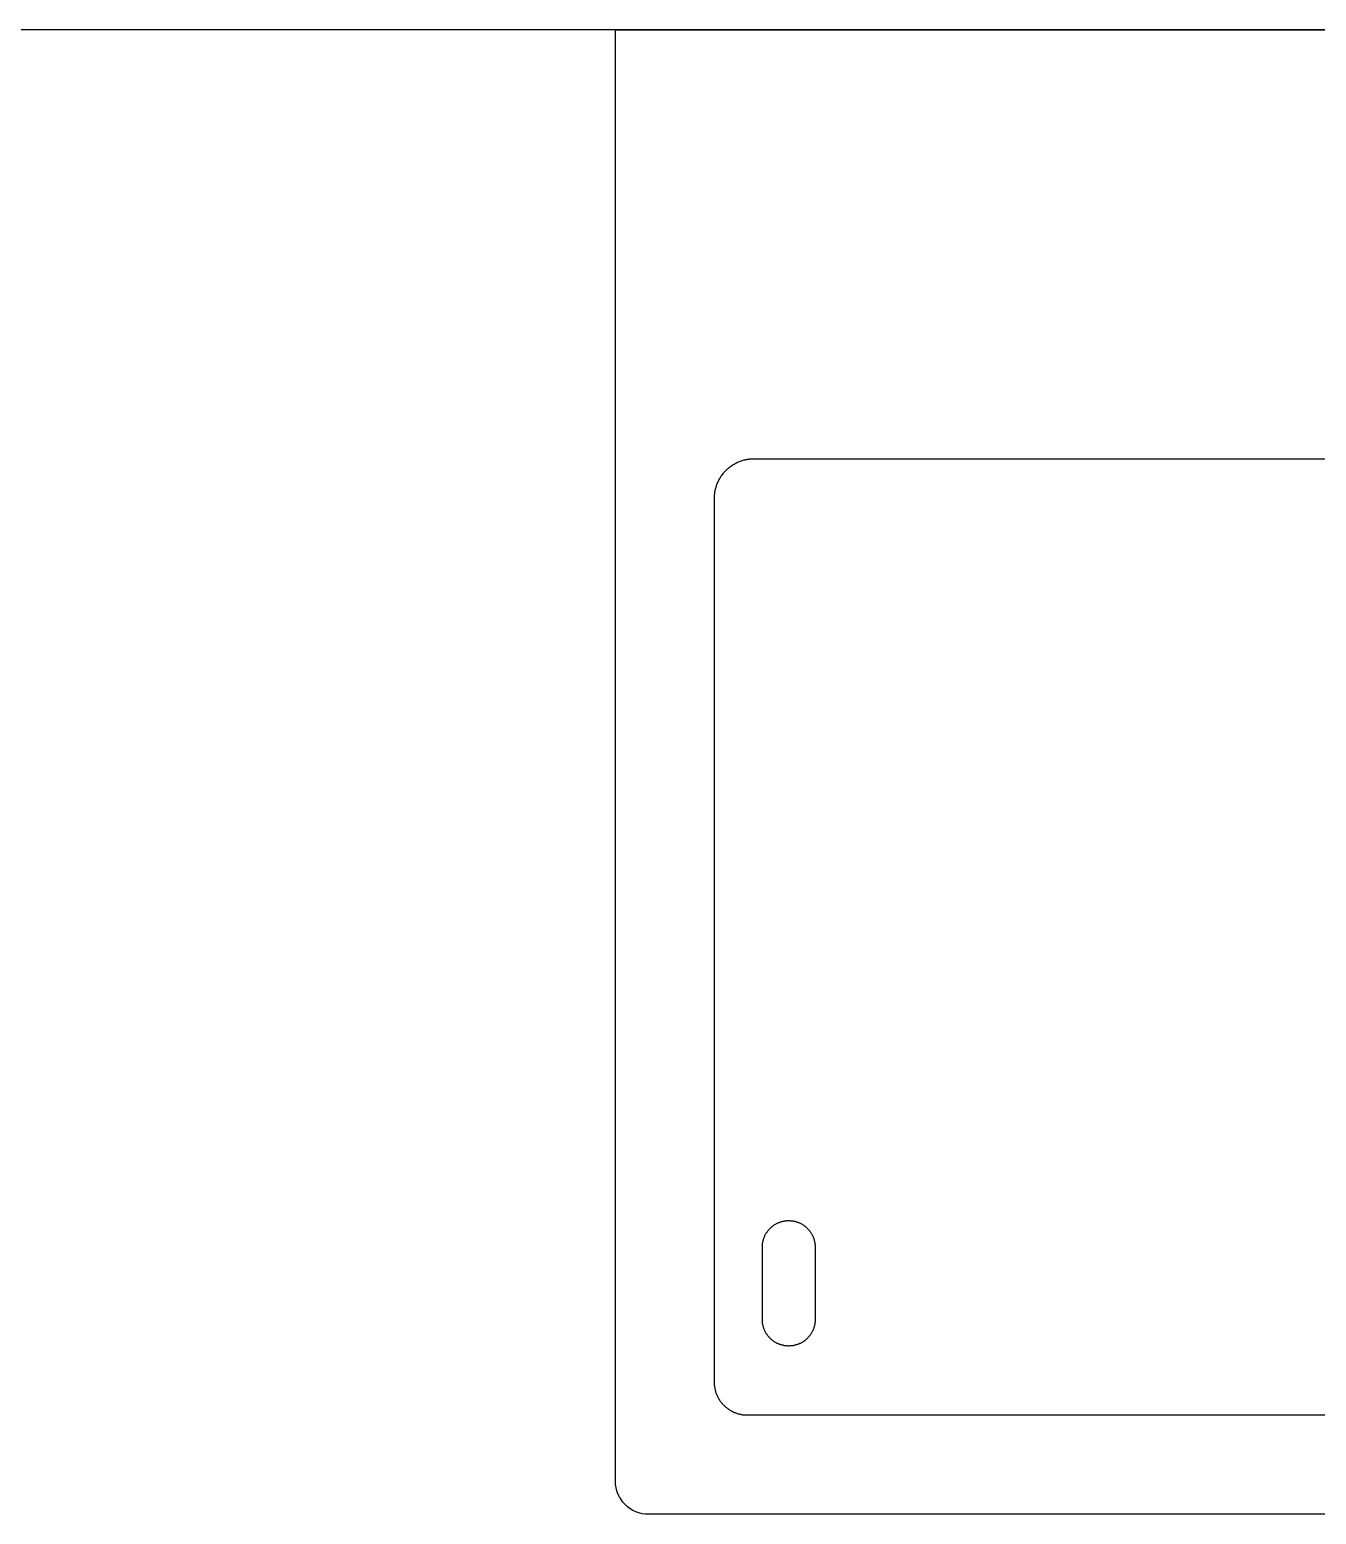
# Model space of a CAD drawing. Header units: millimetres. Extents: x -205 to 117945, y 114 to 103664.
# Drawn here: x 9958.2 to 10348.2, y 97213.6 to 97663.6 of the extents above; entities that cross this region are included whole.
import ezdxf

# ---------------------------------------------------------------- set-up
doc = ezdxf.new("R2010")
doc.units = ezdxf.units.MM
doc.layers.add('A-TOILET', color=252, linetype='Continuous')
doc.layers.add('A-WALL', color=3, linetype='Continuous')

# ---------------------------------------------------------------- blocks, each defined once
blk = doc.blocks.new('A$C0275ab8a')
blk.add_wipeout([(510.06, -440.9), (510.04, -441.13), (510.01, -441.36), (509.97, -441.59), (509.93, -441.82), (509.89, -442.05), (509.84, -442.28), (509.78, -442.52), (509.71, -442.75), (509.65, -442.98), (509.57, -443.22), (509.49, -443.45), (509.4, -443.68), (509.3, -443.91), (509.2, -444.14), (509.1, -444.37), (508.98, -444.59), (508.86, -444.82), (508.74, -445.04), (508.61, -445.26), (508.47, -445.47), (508.33, -445.68), (508.18, -445.89), (508.02, -446.1), (507.86, -446.3), (507.7, -446.5), (507.53, -446.7), (507.35, -446.89), (507.17, -447.07), (506.99, -447.25), (506.8, -447.43), (506.6, -447.6), (506.4, -447.76), (506.2, -447.92), (505.99, -448.08), (505.79, -448.23), (505.57, -448.37), (505.36, -448.51), (505.14, -448.64), (504.92, -448.76), (504.69, -448.88), (504.47, -449), (504.24, -449.1), (504.01, -449.2), (503.78, -449.3), (503.55, -449.39), (503.32, -449.47), (503.08, -449.54), (502.85, -449.61), (502.62, -449.68), (502.38, -449.74), (502.15, -449.79), (501.92, -449.83), (501.69, -449.87), (501.46, -449.91), (501.23, -449.94), (501, -449.96), (500.77, -449.98), (500.54, -449.99), (500.32, -450), (500.1, -450), (10, -450), (9.78, -450), (9.56, -449.99), (9.33, -449.98), (9.1, -449.96), (8.87, -449.94), (8.64, -449.91), (8.41, -449.87), (8.18, -449.83), (7.95, -449.79), (7.72, -449.74), (7.48, -449.68), (7.25, -449.61), (7.02, -449.54), (6.78, -449.47), (6.55, -449.39), (6.32, -449.3), (6.09, -449.2), (5.86, -449.1), (5.63, -449), (5.41, -448.88), (5.18, -448.76), (4.96, -448.64), (4.74, -448.51), (4.53, -448.37), (4.32, -448.23), (4.11, -448.08), (3.9, -447.92), (3.7, -447.76), (3.5, -447.6), (3.3, -447.43), (3.11, -447.25), (2.93, -447.07), (2.75, -446.89), (2.57, -446.7), (2.4, -446.5), (2.24, -446.3), (2.08, -446.1), (1.92, -445.89), (1.77, -445.68), (1.63, -445.47), (1.49, -445.26), (1.36, -445.04), (1.24, -444.82), (1.12, -444.59), (1, -444.37), (0.9, -444.14), (0.8, -443.91), (0.7, -443.68), (0.61, -443.45), (0.53, -443.22), (0.46, -442.98), (0.39, -442.75), (0.32, -442.52), (0.26, -442.28), (0.21, -442.05), (0.17, -441.82), (0.13, -441.59), (0.09, -441.36), (0.06, -441.13), (0.04, -440.9), (0.02, -440.67), (0.01, -440.44), (0, -440.22), (0, -440), (0, 0), (510.1, 0), (510.1, -440), (510.1, -440.22), (510.09, -440.44), (510.08, -440.67)])
for p, q in [((38.43, -130.57), (38.71, -130.49)), ((38.43, -130.57), (38.71, -130.49)), ((38.43, -130.57), (38.71, -130.49)), ((38.71, -130.49), (38.99, -130.41)), ((38.71, -130.49), (38.99, -130.41)), ((38.71, -130.49), (38.99, -130.41)), ((38.99, -130.41), (39.27, -130.34)), ((38.99, -130.41), (39.27, -130.34)), ((38.99, -130.41), (39.27, -130.34)), ((39.27, -130.34), (39.55, -130.28)), ((39.27, -130.34), (39.55, -130.28)), ((39.27, -130.34), (39.55, -130.28)), ((39.55, -130.28), (39.82, -130.23)), ((39.55, -130.28), (39.82, -130.23)), ((39.55, -130.28), (39.82, -130.23)), ((39.82, -130.23), (40.1, -130.18)), ((39.82, -130.23), (40.1, -130.18)), ((39.82, -130.23), (40.1, -130.18)), ((40.1, -130.18), (40.38, -130.14)), ((40.1, -130.18), (40.38, -130.14)), ((40.1, -130.18), (40.38, -130.14)), ((40.38, -130.14), (40.66, -130.1)), ((40.38, -130.14), (40.66, -130.1)), ((40.66, -130.1), (40.93, -130.07)), ((40.66, -130.1), (40.93, -130.07)), ((40.66, -130.1), (40.93, -130.07)), ((40.93, -130.07), (41.2, -130.05)), ((40.93, -130.07), (41.2, -130.05)), ((40.93, -130.07), (41.2, -130.05)), ((41.2, -130.05), (41.47, -130.04)), ((41.2, -130.05), (41.47, -130.04)), ((41.2, -130.05), (41.47, -130.04)), ((41.47, -130.04), (41.74, -130.03)), ((41.47, -130.04), (41.74, -130.03)), ((41.74, -130.03), (42.01, -130.03)), ((41.74, -130.03), (42.01, -130.03)), ((42.01, -130.03), (241.05, -130.03)), ((32.13, -135.2), (32.31, -134.95)), ((32.13, -135.2), (32.31, -134.95)), ((32.13, -135.2), (32.31, -134.95)), ((32.31, -134.95), (32.5, -134.71)), ((32.31, -134.95), (32.5, -134.71)), ((32.31, -134.95), (32.5, -134.71)), ((32.5, -134.71), (32.69, -134.46)), ((32.5, -134.71), (32.69, -134.46)), ((32.5, -134.71), (32.69, -134.46)), ((32.69, -134.46), (32.89, -134.22)), ((32.69, -134.46), (32.89, -134.22)), ((32.69, -134.46), (32.89, -134.22)), ((32.89, -134.22), (33.09, -133.99)), ((32.89, -134.22), (33.09, -133.99)), ((32.89, -134.22), (33.09, -133.99)), ((33.09, -133.99), (33.3, -133.76)), ((33.09, -133.99), (33.3, -133.76)), ((33.09, -133.99), (33.3, -133.76)), ((33.3, -133.76), (33.52, -133.54)), ((33.3, -133.76), (33.52, -133.54)), ((33.3, -133.76), (33.52, -133.54)), ((33.52, -133.54), (33.74, -133.32)), ((33.52, -133.54), (33.74, -133.32)), ((33.52, -133.54), (33.74, -133.32)), ((33.74, -133.32), (33.97, -133.11)), ((33.74, -133.32), (33.97, -133.11)), ((33.74, -133.32), (33.97, -133.11)), ((33.97, -133.11), (34.21, -132.91)), ((33.97, -133.11), (34.21, -132.91)), ((33.97, -133.11), (34.21, -132.91)), ((34.21, -132.91), (34.44, -132.71)), ((34.21, -132.91), (34.44, -132.71)), ((34.21, -132.91), (34.44, -132.71)), ((34.44, -132.71), (34.69, -132.52)), ((34.44, -132.71), (34.69, -132.52)), ((34.44, -132.71), (34.69, -132.52)), ((34.69, -132.52), (34.93, -132.33)), ((34.69, -132.52), (34.93, -132.33)), ((34.69, -132.52), (34.93, -132.33)), ((34.93, -132.33), (35.19, -132.15)), ((34.93, -132.33), (35.19, -132.15)), ((34.93, -132.33), (35.19, -132.15)), ((35.19, -132.15), (35.44, -131.98)), ((35.19, -132.15), (35.44, -131.98)), ((35.19, -132.15), (35.44, -131.98)), ((35.44, -131.98), (35.7, -131.82)), ((35.44, -131.98), (35.7, -131.82)), ((35.44, -131.98), (35.7, -131.82)), ((35.7, -131.82), (35.96, -131.66)), ((35.7, -131.82), (35.96, -131.66)), ((35.7, -131.82), (35.96, -131.66)), ((35.96, -131.66), (36.23, -131.51)), ((35.96, -131.66), (36.23, -131.51)), ((35.96, -131.66), (36.23, -131.51)), ((36.23, -131.51), (36.5, -131.37)), ((36.23, -131.51), (36.5, -131.37)), ((36.23, -131.51), (36.5, -131.37)), ((36.5, -131.37), (36.77, -131.23)), ((36.5, -131.37), (36.77, -131.23)), ((36.5, -131.37), (36.77, -131.23)), ((36.77, -131.23), (37.04, -131.1)), ((36.77, -131.23), (37.04, -131.1)), ((36.77, -131.23), (37.04, -131.1)), ((37.04, -131.1), (37.31, -130.98)), ((37.04, -131.1), (37.31, -130.98)), ((37.04, -131.1), (37.31, -130.98)), ((37.31, -130.98), (37.59, -130.87)), ((37.31, -130.98), (37.59, -130.87)), ((37.31, -130.98), (37.59, -130.87)), ((37.59, -130.87), (37.87, -130.76)), ((37.59, -130.87), (37.87, -130.76)), ((37.59, -130.87), (37.87, -130.76)), ((37.87, -130.76), (38.15, -130.66)), ((37.87, -130.76), (38.15, -130.66)), ((37.87, -130.76), (38.15, -130.66)), ((38.15, -130.66), (38.43, -130.57)), ((38.15, -130.66), (38.43, -130.57)), ((38.15, -130.66), (38.43, -130.57)), ((30.26, -139.57), (30.32, -139.29)), ((30.26, -139.57), (30.32, -139.29)), ((30.26, -139.57), (30.32, -139.29)), ((30.32, -139.29), (30.39, -139.01)), ((30.32, -139.29), (30.39, -139.01)), ((30.32, -139.29), (30.39, -139.01)), ((30.39, -139.01), (30.47, -138.73)), ((30.39, -139.01), (30.47, -138.73)), ((30.39, -139.01), (30.47, -138.73)), ((30.47, -138.73), (30.55, -138.45)), ((30.47, -138.73), (30.55, -138.45)), ((30.47, -138.73), (30.55, -138.45)), ((30.55, -138.45), (30.64, -138.17)), ((30.55, -138.45), (30.64, -138.17)), ((30.55, -138.45), (30.64, -138.17)), ((30.64, -138.17), (30.74, -137.89)), ((30.64, -138.17), (30.74, -137.89)), ((30.64, -138.17), (30.74, -137.89)), ((30.74, -137.89), (30.85, -137.61)), ((30.74, -137.89), (30.85, -137.61)), ((30.74, -137.89), (30.85, -137.61)), ((30.85, -137.61), (30.96, -137.33)), ((30.85, -137.61), (30.96, -137.33)), ((30.85, -137.61), (30.96, -137.33)), ((30.96, -137.33), (31.08, -137.06)), ((30.96, -137.33), (31.08, -137.06)), ((30.96, -137.33), (31.08, -137.06)), ((31.08, -137.06), (31.21, -136.79)), ((31.08, -137.06), (31.21, -136.79)), ((31.08, -137.06), (31.21, -136.79)), ((31.21, -136.79), (31.35, -136.52)), ((31.21, -136.79), (31.35, -136.52)), ((31.21, -136.79), (31.35, -136.52)), ((31.35, -136.52), (31.49, -136.25)), ((31.35, -136.52), (31.49, -136.25)), ((31.35, -136.52), (31.49, -136.25)), ((31.49, -136.25), (31.64, -135.98)), ((31.49, -136.25), (31.64, -135.98)), ((31.49, -136.25), (31.64, -135.98)), ((31.64, -135.98), (31.8, -135.72)), ((31.64, -135.98), (31.8, -135.72)), ((31.64, -135.98), (31.8, -135.72)), ((31.8, -135.72), (31.96, -135.46)), ((31.8, -135.72), (31.96, -135.46)), ((31.8, -135.72), (31.96, -135.46)), ((31.96, -135.46), (32.13, -135.2)), ((31.96, -135.46), (32.13, -135.2)), ((31.96, -135.46), (32.13, -135.2)), ((30.01, -141.76), (30.02, -141.49)), ((30.01, -141.76), (30.02, -141.49)), ((30.01, -141.76), (30.02, -141.49)), ((30.01, -142.03), (30.01, -141.76)), ((30.01, -142.03), (30.01, -141.76)), ((30.01, -142.03), (30.01, -141.76)), ((30.01, -409.99), (30.01, -142.03)), ((30.02, -141.49), (30.03, -141.22)), ((30.02, -141.49), (30.03, -141.22)), ((30.02, -141.49), (30.03, -141.22)), ((30.03, -141.22), (30.05, -140.95)), ((30.03, -141.22), (30.05, -140.95)), ((30.03, -141.22), (30.05, -140.95)), ((30.05, -140.95), (30.08, -140.68)), ((30.05, -140.95), (30.08, -140.68)), ((30.05, -140.95), (30.08, -140.68)), ((30.08, -140.68), (30.12, -140.4)), ((30.08, -140.68), (30.12, -140.4)), ((30.08, -140.68), (30.12, -140.4)), ((30.12, -140.4), (30.16, -140.12)), ((30.12, -140.4), (30.16, -140.12)), ((30.12, -140.4), (30.16, -140.12)), ((30.16, -140.12), (30.21, -139.84)), ((30.16, -140.12), (30.21, -139.84)), ((30.16, -140.12), (30.21, -139.84)), ((30.21, -139.84), (30.26, -139.57)), ((30.21, -139.84), (30.26, -139.57)), ((30.21, -139.84), (30.26, -139.57)), ((45.81, -364.61), (45.93, -364.44)), ((45.93, -364.44), (46.05, -364.27)), ((46.05, -364.27), (46.17, -364.1)), ((46.17, -364.1), (46.3, -363.94)), ((46.3, -363.94), (46.43, -363.78)), ((46.43, -363.78), (46.57, -363.63)), ((46.57, -363.63), (46.71, -363.47)), ((46.71, -363.47), (46.85, -363.33)), ((46.85, -363.33), (47, -363.18)), ((47, -363.18), (47.15, -363.04)), ((47.15, -363.04), (47.31, -362.9)), ((47.31, -362.9), (47.47, -362.77)), ((47.47, -362.77), (47.63, -362.64)), ((47.63, -362.64), (47.79, -362.52)), ((47.79, -362.52), (47.96, -362.4)), ((47.96, -362.4), (48.13, -362.29)), ((48.13, -362.29), (48.3, -362.18)), ((48.3, -362.18), (48.48, -362.07)), ((48.48, -362.07), (48.66, -361.97)), ((48.66, -361.97), (48.84, -361.88)), ((48.84, -361.88), (49.02, -361.79)), ((49.02, -361.79), (49.2, -361.7)), ((49.2, -361.7), (49.38, -361.62)), ((49.38, -361.62), (49.57, -361.54)), ((49.57, -361.54), (49.75, -361.47)), ((49.75, -361.47), (49.94, -361.41)), ((49.94, -361.41), (50.12, -361.35)), ((50.12, -361.35), (50.31, -361.29)), ((50.31, -361.29), (50.5, -361.24)), ((50.5, -361.24), (50.68, -361.19)), ((50.68, -361.19), (50.87, -361.15)), ((50.87, -361.15), (51.05, -361.12)), ((51.05, -361.12), (51.24, -361.08)), ((51.24, -361.08), (51.42, -361.06)), ((51.42, -361.06), (51.61, -361.03)), ((51.61, -361.03), (51.79, -361.01)), ((51.79, -361.01), (51.97, -361)), ((51.97, -361), (52.15, -360.99)), ((52.15, -360.99), (52.33, -360.98)), ((52.33, -360.98), (52.51, -360.98)), ((52.51, -360.98), (52.69, -360.98)), ((52.69, -360.98), (52.87, -360.99)), ((52.87, -360.99), (53.05, -361)), ((53.05, -361), (53.23, -361.01)), ((53.23, -361.01), (53.41, -361.03)), ((53.41, -361.03), (53.6, -361.06)), ((53.6, -361.06), (53.78, -361.08)), ((53.78, -361.08), (53.97, -361.12)), ((53.97, -361.12), (54.15, -361.15)), ((54.15, -361.15), (54.34, -361.19)), ((54.34, -361.19), (54.53, -361.24)), ((54.53, -361.24), (54.71, -361.29)), ((54.71, -361.29), (54.9, -361.35)), ((54.9, -361.35), (55.08, -361.41)), ((55.08, -361.41), (55.27, -361.47)), ((55.27, -361.47), (55.46, -361.54)), ((55.46, -361.54), (55.64, -361.62)), ((55.64, -361.62), (55.82, -361.7)), ((55.82, -361.7), (56.01, -361.79)), ((56.01, -361.79), (56.19, -361.88)), ((56.19, -361.88), (56.36, -361.97)), ((56.36, -361.97), (56.54, -362.07)), ((56.54, -362.07), (56.72, -362.18)), ((56.72, -362.18), (56.89, -362.29)), ((56.89, -362.29), (57.06, -362.4)), ((57.06, -362.4), (57.23, -362.52)), ((57.23, -362.52), (57.39, -362.64)), ((57.39, -362.64), (57.55, -362.77)), ((57.55, -362.77), (57.71, -362.9)), ((57.71, -362.9), (57.87, -363.04)), ((57.87, -363.04), (58.02, -363.18)), ((58.02, -363.18), (58.17, -363.33)), ((58.17, -363.33), (58.31, -363.47)), ((58.31, -363.47), (58.45, -363.63)), ((58.45, -363.63), (58.59, -363.78)), ((58.59, -363.78), (58.72, -363.94)), ((58.72, -363.94), (58.85, -364.1)), ((58.85, -364.1), (58.97, -364.27)), ((58.97, -364.27), (59.09, -364.44)), ((59.09, -364.44), (59.21, -364.61)), ((44.51, -368.81), (44.52, -368.63)), ((44.51, -368.98), (44.51, -368.81)), ((44.51, -390.99), (44.51, -368.98)), ((44.52, -368.63), (44.53, -368.45)), ((44.53, -368.45), (44.54, -368.26)), ((44.54, -368.26), (44.56, -368.08)), ((44.56, -368.08), (44.58, -367.9)), ((44.58, -367.9), (44.61, -367.71)), ((44.61, -367.71), (44.64, -367.53)), ((44.64, -367.53), (44.68, -367.34)), ((44.68, -367.34), (44.72, -367.16)), ((44.72, -367.16), (44.77, -366.97)), ((44.77, -366.97), (44.82, -366.78)), ((44.82, -366.78), (44.87, -366.6)), ((44.87, -366.6), (44.93, -366.41)), ((44.93, -366.41), (45, -366.22)), ((45, -366.22), (45.07, -366.04)), ((45.07, -366.04), (45.15, -365.85)), ((45.15, -365.85), (45.23, -365.67)), ((45.23, -365.67), (45.31, -365.49)), ((45.31, -365.49), (45.4, -365.31)), ((45.4, -365.31), (45.5, -365.13)), ((45.5, -365.13), (45.6, -364.95)), ((45.6, -364.95), (45.7, -364.78)), ((45.7, -364.78), (45.81, -364.61)), ((59.21, -364.61), (59.32, -364.78)), ((59.32, -364.78), (59.42, -364.95)), ((59.42, -364.95), (59.52, -365.13)), ((59.52, -365.13), (59.62, -365.31)), ((59.62, -365.31), (59.71, -365.49)), ((59.71, -365.49), (59.79, -365.67)), ((59.79, -365.67), (59.87, -365.85)), ((59.87, -365.85), (59.95, -366.04)), ((59.95, -366.04), (60.02, -366.22)), ((60.02, -366.22), (60.09, -366.41)), ((60.09, -366.41), (60.15, -366.6)), ((60.15, -366.6), (60.2, -366.78)), ((60.2, -366.78), (60.25, -366.97)), ((60.25, -366.97), (60.3, -367.16)), ((60.3, -367.16), (60.34, -367.34)), ((60.34, -367.34), (60.38, -367.53)), ((60.38, -367.53), (60.41, -367.71)), ((60.41, -367.71), (60.44, -367.9)), ((60.44, -367.9), (60.46, -368.08)), ((60.46, -368.08), (60.48, -368.26)), ((60.48, -368.26), (60.49, -368.45)), ((60.49, -368.45), (60.5, -368.63)), ((60.5, -368.63), (60.51, -368.81)), ((60.51, -368.81), (60.51, -368.98)), ((60.51, -368.98), (60.51, -390.99)), ((44.51, -391.17), (44.51, -390.99)), ((44.52, -391.35), (44.51, -391.17)), ((44.53, -391.53), (44.52, -391.35)), ((60.5, -391.35), (60.49, -391.53)), ((60.51, -391.17), (60.5, -391.35)), ((60.51, -390.99), (60.51, -391.17)), ((44.54, -391.71), (44.53, -391.53)), ((44.56, -391.89), (44.54, -391.71)), ((44.58, -392.07), (44.56, -391.89)), ((44.61, -392.26), (44.58, -392.07)), ((44.64, -392.44), (44.61, -392.26)), ((44.68, -392.63), (44.64, -392.44)), ((44.72, -392.82), (44.68, -392.63)), ((44.77, -393), (44.72, -392.82)), ((44.82, -393.19), (44.77, -393)), ((44.87, -393.38), (44.82, -393.19)), ((44.93, -393.56), (44.87, -393.38)), ((45, -393.75), (44.93, -393.56)), ((45.07, -393.93), (45, -393.75)), ((45.15, -394.12), (45.07, -393.93)), ((45.23, -394.3), (45.15, -394.12)), ((45.31, -394.48), (45.23, -394.3)), ((45.4, -394.66), (45.31, -394.48)), ((45.5, -394.84), (45.4, -394.66)), ((45.6, -395.02), (45.5, -394.84)), ((45.7, -395.19), (45.6, -395.02)), ((45.81, -395.37), (45.7, -395.19)), ((45.93, -395.54), (45.81, -395.37)), ((46.05, -395.7), (45.93, -395.54)), ((46.17, -395.87), (46.05, -395.7)), ((46.3, -396.03), (46.17, -395.87)), ((58.85, -395.87), (58.72, -396.03)), ((58.97, -395.7), (58.85, -395.87)), ((59.09, -395.54), (58.97, -395.7)), ((59.21, -395.37), (59.09, -395.54)), ((59.32, -395.19), (59.21, -395.37)), ((59.42, -395.02), (59.32, -395.19)), ((59.52, -394.84), (59.42, -395.02)), ((59.62, -394.66), (59.52, -394.84)), ((59.71, -394.48), (59.62, -394.66)), ((59.79, -394.3), (59.71, -394.48)), ((59.87, -394.12), (59.79, -394.3)), ((59.95, -393.93), (59.87, -394.12)), ((60.02, -393.75), (59.95, -393.93)), ((60.09, -393.56), (60.02, -393.75)), ((60.15, -393.38), (60.09, -393.56)), ((60.2, -393.19), (60.15, -393.38)), ((60.25, -393), (60.2, -393.19)), ((60.3, -392.82), (60.25, -393)), ((60.34, -392.63), (60.3, -392.82)), ((60.38, -392.44), (60.34, -392.63)), ((60.41, -392.26), (60.38, -392.44)), ((60.44, -392.07), (60.41, -392.26)), ((60.46, -391.89), (60.44, -392.07)), ((60.48, -391.71), (60.46, -391.89)), ((60.49, -391.53), (60.48, -391.71)), ((46.43, -396.19), (46.3, -396.03)), ((46.57, -396.35), (46.43, -396.19)), ((46.71, -396.5), (46.57, -396.35)), ((46.85, -396.65), (46.71, -396.5)), ((47, -396.79), (46.85, -396.65)), ((47.15, -396.93), (47, -396.79)), ((47.31, -397.07), (47.15, -396.93)), ((47.47, -397.2), (47.31, -397.07)), ((47.63, -397.33), (47.47, -397.2)), ((47.79, -397.45), (47.63, -397.33)), ((47.96, -397.57), (47.79, -397.45)), ((48.13, -397.69), (47.96, -397.57)), ((48.3, -397.8), (48.13, -397.69)), ((48.48, -397.9), (48.3, -397.8)), ((48.66, -398), (48.48, -397.9)), ((48.84, -398.1), (48.66, -398)), ((49.02, -398.19), (48.84, -398.1)), ((49.2, -398.27), (49.02, -398.19)), ((49.38, -398.35), (49.2, -398.27)), ((49.57, -398.43), (49.38, -398.35)), ((49.75, -398.5), (49.57, -398.43)), ((49.94, -398.56), (49.75, -398.5)), ((50.12, -398.63), (49.94, -398.56)), ((50.31, -398.68), (50.12, -398.63)), ((50.5, -398.73), (50.31, -398.68)), ((50.68, -398.78), (50.5, -398.73)), ((50.87, -398.82), (50.68, -398.78)), ((51.05, -398.86), (50.87, -398.82)), ((51.24, -398.89), (51.05, -398.86)), ((51.42, -398.92), (51.24, -398.89)), ((51.61, -398.94), (51.42, -398.92)), ((51.79, -398.96), (51.61, -398.94)), ((51.97, -398.97), (51.79, -398.96)), ((52.15, -398.98), (51.97, -398.97)), ((52.33, -398.99), (52.15, -398.98)), ((52.51, -398.99), (52.33, -398.99)), ((52.69, -398.99), (52.51, -398.99)), ((52.87, -398.98), (52.69, -398.99)), ((53.05, -398.97), (52.87, -398.98)), ((53.23, -398.96), (53.05, -398.97)), ((53.41, -398.94), (53.23, -398.96)), ((53.6, -398.92), (53.41, -398.94)), ((53.78, -398.89), (53.6, -398.92)), ((53.97, -398.86), (53.78, -398.89)), ((54.15, -398.82), (53.97, -398.86)), ((54.34, -398.78), (54.15, -398.82)), ((54.53, -398.73), (54.34, -398.78)), ((54.71, -398.68), (54.53, -398.73)), ((54.9, -398.63), (54.71, -398.68)), ((55.08, -398.56), (54.9, -398.63)), ((55.27, -398.5), (55.08, -398.56)), ((55.46, -398.43), (55.27, -398.5)), ((55.64, -398.35), (55.46, -398.43)), ((55.82, -398.27), (55.64, -398.35)), ((56.01, -398.19), (55.82, -398.27)), ((56.19, -398.1), (56.01, -398.19)), ((56.36, -398), (56.19, -398.1)), ((56.54, -397.9), (56.36, -398)), ((56.72, -397.8), (56.54, -397.9)), ((56.89, -397.69), (56.72, -397.8)), ((57.06, -397.57), (56.89, -397.69)), ((57.23, -397.45), (57.06, -397.57)), ((57.39, -397.33), (57.23, -397.45)), ((57.55, -397.2), (57.39, -397.33)), ((57.71, -397.07), (57.55, -397.2)), ((57.87, -396.93), (57.71, -397.07)), ((58.02, -396.79), (57.87, -396.93)), ((58.17, -396.65), (58.02, -396.79)), ((58.31, -396.5), (58.17, -396.65)), ((58.45, -396.35), (58.31, -396.5)), ((58.59, -396.19), (58.45, -396.35)), ((58.72, -396.03), (58.59, -396.19)), ((30.01, -410.21), (30.01, -409.99)), ((30.02, -410.44), (30.01, -410.21)), ((30.03, -410.66), (30.02, -410.44)), ((30.05, -410.89), (30.03, -410.66)), ((30.07, -411.12), (30.05, -410.89)), ((30.1, -411.35), (30.07, -411.12)), ((30.13, -411.58), (30.1, -411.35)), ((30.17, -411.81), (30.13, -411.58)), ((30.22, -412.04), (30.17, -411.81)), ((30.27, -412.28), (30.22, -412.04)), ((30.33, -412.51), (30.27, -412.28)), ((30.39, -412.74), (30.33, -412.51)), ((30.46, -412.98), (30.39, -412.74)), ((30.54, -413.21), (30.46, -412.98)), ((30.62, -413.44), (30.54, -413.21)), ((30.71, -413.67), (30.62, -413.44)), ((30.8, -413.9), (30.71, -413.67)), ((30.9, -414.13), (30.8, -413.9)), ((31.01, -414.36), (30.9, -414.13)), ((31.12, -414.59), (31.01, -414.36)), ((31.24, -414.81), (31.12, -414.59)), ((31.37, -415.03), (31.24, -414.81)), ((31.5, -415.25), (31.37, -415.03)), ((31.64, -415.47), (31.5, -415.25)), ((31.78, -415.68), (31.64, -415.47)), ((31.93, -415.89), (31.78, -415.68)), ((32.08, -416.09), (31.93, -415.89)), ((32.24, -416.3), (32.08, -416.09)), ((32.41, -416.49), (32.24, -416.3)), ((32.58, -416.69), (32.41, -416.49)), ((32.75, -416.88), (32.58, -416.69)), ((32.94, -417.06), (32.75, -416.88)), ((33.12, -417.25), (32.94, -417.06)), ((33.31, -417.42), (33.12, -417.25)), ((33.51, -417.59), (33.31, -417.42)), ((33.7, -417.76), (33.51, -417.59)), ((33.91, -417.92), (33.7, -417.76)), ((34.11, -418.07), (33.91, -417.92)), ((34.32, -418.22), (34.11, -418.07)), ((34.53, -418.36), (34.32, -418.22)), ((34.75, -418.5), (34.53, -418.36)), ((34.97, -418.63), (34.75, -418.5)), ((35.19, -418.76), (34.97, -418.63)), ((35.41, -418.88), (35.19, -418.76)), ((35.64, -418.99), (35.41, -418.88)), ((35.87, -419.1), (35.64, -418.99)), ((36.1, -419.2), (35.87, -419.1)), ((36.33, -419.29), (36.1, -419.2)), ((36.56, -419.38), (36.33, -419.29)), ((36.79, -419.46), (36.56, -419.38)), ((37.02, -419.54), (36.79, -419.46)), ((37.26, -419.61), (37.02, -419.54)), ((37.49, -419.67), (37.26, -419.61)), ((37.72, -419.73), (37.49, -419.67)), ((37.96, -419.78), (37.72, -419.73)), ((38.19, -419.83), (37.96, -419.78)), ((38.42, -419.87), (38.19, -419.83)), ((38.65, -419.9), (38.42, -419.87)), ((38.88, -419.93), (38.65, -419.9)), ((39.11, -419.95), (38.88, -419.93)), ((39.34, -419.97), (39.11, -419.95)), ((39.56, -419.98), (39.34, -419.97)), ((39.79, -419.99), (39.56, -419.98)), ((40.01, -419.99), (39.79, -419.99)), ((470.09, -419.99), (40.01, -419.99))]:
    blk.add_line(p, q)
blk.add_lwpolyline([(500.1, -450), (10, -450, -0.414214), (0, -440), (0, 0), (510.1, 0), (510.1, -440, -0.414214)], format="xyb", close=True)

msp = doc.modelspace()

# ---------------------------------------------------------------- linework, layer by layer
at = {"layer": 'A-WALL', "flags": 128}
msp.add_lwpolyline([(11894.81, 97663.56), (9894.81, 97663.56), (9894.81, 97513.56)], dxfattribs=at)

# ---------------------------------------------------------------- next in the draw order: block references
at = {"layer": 'A-TOILET'}
msp.add_blockref('A$C0275ab8a', (10135.76, 97663.56), dxfattribs=at)

doc.saveas('drawing.dxf')
